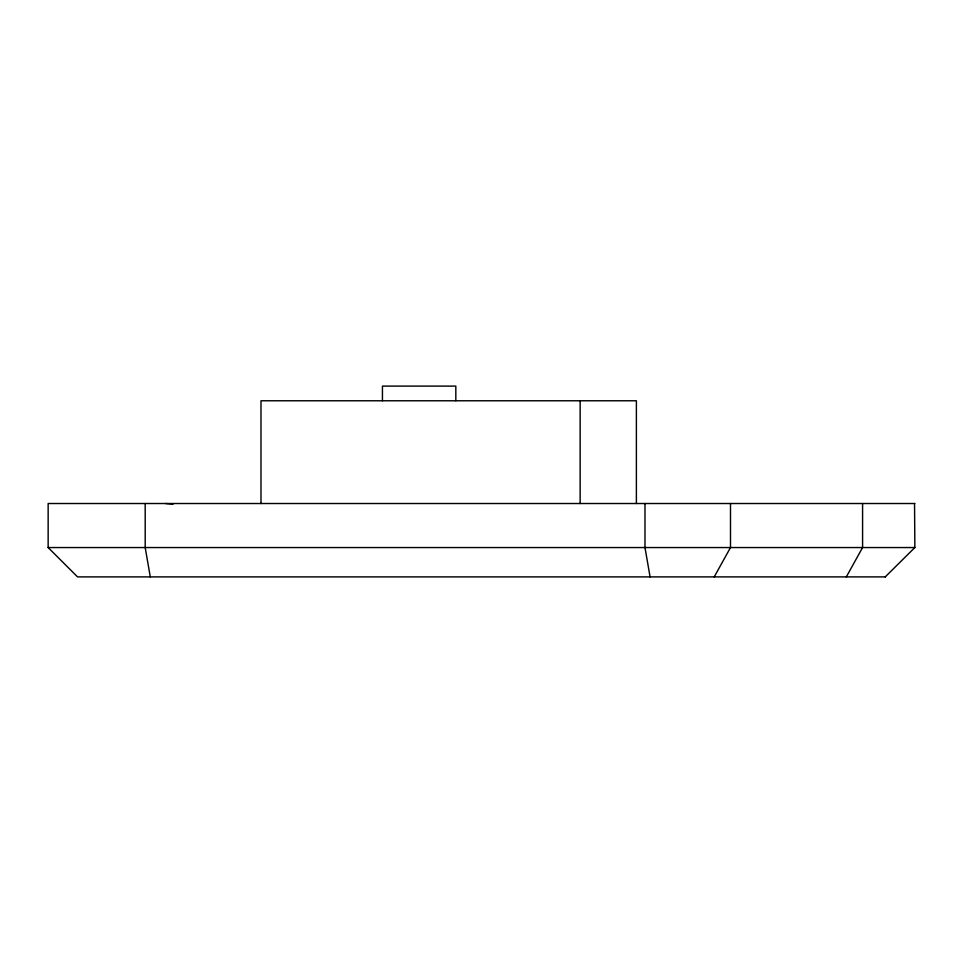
<?xml version="1.0" encoding="UTF-8"?>
<svg xmlns="http://www.w3.org/2000/svg" width="963" height="963" viewBox="0 0 963 963"><rect width="100%" height="100%" fill="white"/><g stroke="black" fill="none" stroke-linecap="round" stroke-linejoin="round"><path stroke-width="1.44" d="M714.209 576.897L730.496 547.55L730.496 503.517M846.308 576.897L862.583 547.55L862.583 503.517M885.226 576.897L914.85 547.55L914.549 503.517M914.85 503.517L48.15 503.517L48.15 547.55L77.546 576.897L885.503 576.897M48.15 547.55L914.85 547.55M165.564 503.517L173.051 504.167M650.085 576.897L644.981 547.55L644.981 503.517M150.288 576.897L145.196 547.55L145.196 503.517M636.387 503.517L636.387 400.777L260.985 400.777L260.985 503.517M580.147 400.777L580.147 503.517M455.824 400.777L455.824 386.103L382.443 386.103L382.443 400.777"/></g></svg>
